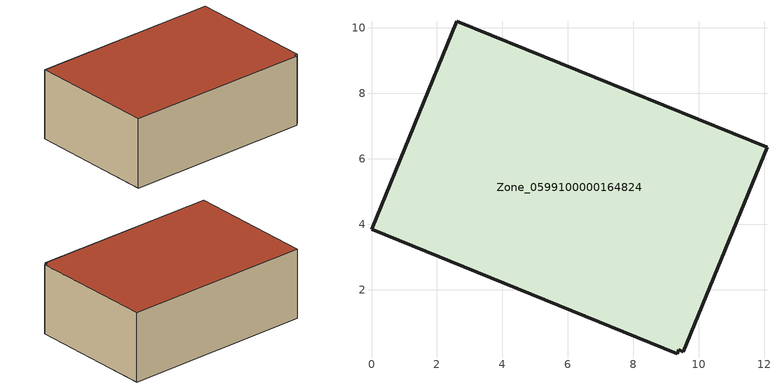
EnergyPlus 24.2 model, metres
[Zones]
Zone_0599100000164824
 floor ground (C_G): 9.52,0.12 9.38,0.18 9.33,0.06 0,3.86 2.61,10.2 12.08,6.36 z0
 wall outside (C_F): 12.08,6.36 2.61,10.2 0,3.86 9.33,0.06 9.38,0.18 9.52,0.12 12.08,6.36 z0:3.72
 roof outside (C_R): 9.38,0.18 9.52,0.12 12.08,6.36 2.61,10.2 0,3.86 9.33,0.06 z3.72
[BUILDING]
Pand.0599100000164824: North Axis=0; Terrain=City; Loads Convergence Tolerance Value=0.04; Temperature Convergence Tolerance Value=0.4; Solar Distribution=FullExterior; Maximum Number of Warmup Days=25; Minimum Number of Warmup Days=1
[Site:Location]
Rotterdam.The.Hague.AP_ZH_NLD Design_Conditions: Latitude=51.96; Longitude=4.45; Time Zone=1; Elevation=-4.5
[SITE:GROUNDTEMPERATURE:BUILDINGSURFACE]
18, 18, 18, 18, 18, 18, 18, 18, 18, 18, 18, 18
[MATERIAL] Thermal Absorptance=0.9; Solar Absorptance=0.7; Visible Absorptance=0.7
Name | Roughness | Thickness | Conductivity | Density | Specific Heat
G.TC.1946 | MediumSmooth | 0.15 | 1 | 540 | 1210
F.TC.1946 | Rough | 0.3 | 0.857143 | 1920 | 840
R.TC.1946 | MediumRough | 0.2 | 0.909091 | 1500 | 1000
[CONSTRUCTION]
C_G: G.TC.1946
C_F: F.TC.1946
C_R: R.TC.1946
[ZONE]
Zone_0599100000164824: Type=1; Multiplier=1; Ceiling Height=Autocalculate; Volume=Autocalculate; Floor Area=autocalculate; Part of Total Floor Area=Yes
[ZONEINFILTRATION:DESIGNFLOWRATE]
Infil_Zone_0599100000164824: Zone or ZoneList or Space or SpaceList=Zone_0599100000164824; Schedule=AlwaysOn; Design Flow Rate Calculation Method=Flow/Area; Flow Rate per Floor Area=0.003; Constant Term Coefficient=1; Temperature Term Coefficient=0; Velocity Term Coefficient=0; Velocity Squared Term Coefficient=0
[HVACTEMPLATE:ZONE:IDEALLOADSAIRSYSTEM]
Zone_0599100000164824: Maximum Heating Supply Air Temperature=50; Minimum Cooling Supply Air Temperature=13; Maximum Heating Supply Air Humidity Ratio=0.0156; Minimum Cooling Supply Air Humidity Ratio=0.0077; Heating Limit=NoLimit; Cooling Limit=NoLimit; Dehumidification Control Type=ConstantSensibleHeatRatio; Cooling Sensible Heat Ratio=0.7; Dehumidification Setpoint=60; Humidification Control Type=None; Humidification Setpoint=30; Outdoor Air Method=None; Outdoor Air Flow Rate per Person=0.00944; Outdoor Air Flow Rate per Zone Floor Area=0; Outdoor Air Flow Rate per Zone=0; Demand Controlled Ventilation Type=None; Outdoor Air Economizer Type=NoEconomizer; Heat Recovery Type=None; Sensible Heat Recovery Effectiveness=0.7; Latent Heat Recovery Effectiveness=0.65
[ZONECONTROL:THERMOSTAT]
ThermostatControl_Zone_0599100000164824: Zone or ZoneList=Zone_0599100000164824; Control Type Schedule=DualSetpointControlType; Control 1=Thermostat_Zone_0599100000164824; Temperature Difference Between Cutout And Setpoint=0
[THERMOSTATSETPOINT:DUALSETPOINT]
Thermostat_Zone_0599100000164824: Heating Setpoint Temperature Schedule=HeatingSetpoint_Zone_0599100000164824; Cooling Setpoint Temperature Schedule=CoolingSetpoint_Zone_0599100000164824
[SCHEDULE:COMPACT]
HeatingSetpoint_Zone_0599100000164824: Through: 12/31, For: AllDays, Until: 24:00, 21
CoolingSetpoint_Zone_0599100000164824: Through: 12/31, For: AllDays, Until: 24:00, 24
DualSetpointControlType: Through: 12/31, For: AllDays, Until: 24:00, 4
AlwaysOn: Through: 12/31, For: AllDays, Until: 24:00, 1
